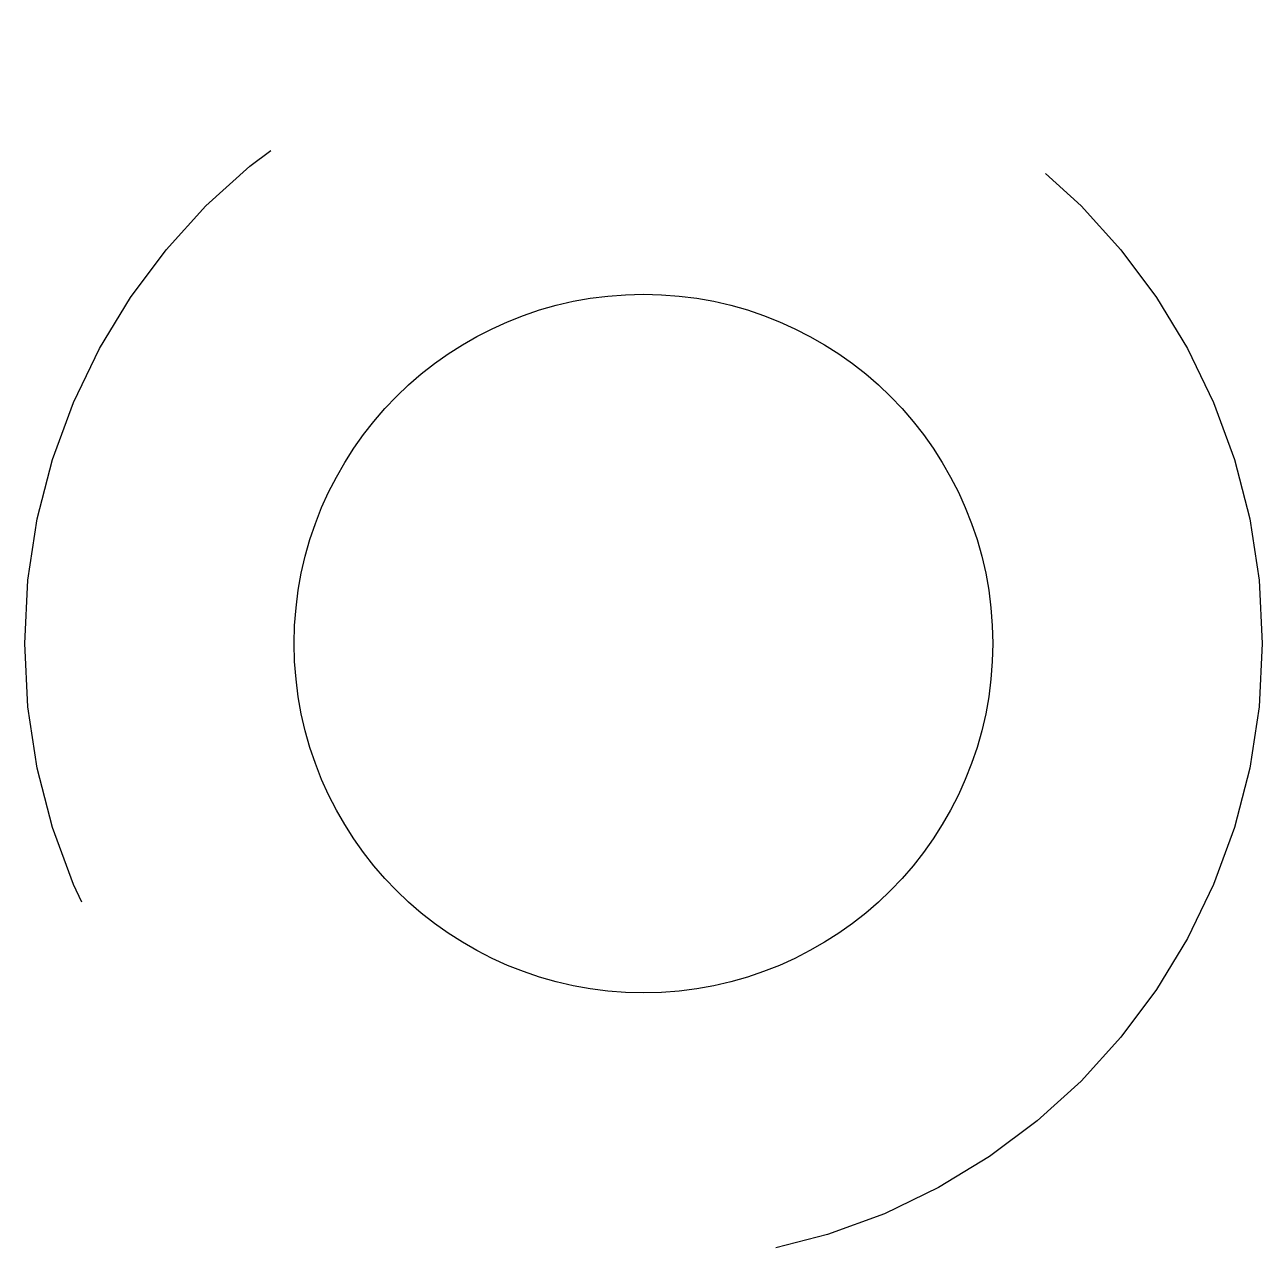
# Model space of a CAD drawing. Extents: x 13.043 to 13.19, y 8.528 to 8.676.
import ezdxf

# ---------------------------------------------------------------- set-up
doc = ezdxf.new("R2010")
doc.units = 0
doc.header["$MEASUREMENT"] = 0
doc.linetypes.add('HIDDEN_SES', pattern=[0.08625, 0.0575, -0.02875])
doc.layers.get('0').update_dxf_attribs({"linetype": 'CONTINUOUS'})

msp = doc.modelspace()

# ---------------------------------------------------------------- linework, layer by layer
at = {"linetype": 'HIDDEN_SES'}
msp.add_circle((13.11659, 8.6021), 0.07382, dxfattribs=at)
msp.add_circle((13.11659, 8.6021), 0.04167)

doc.saveas('drawing.dxf')
